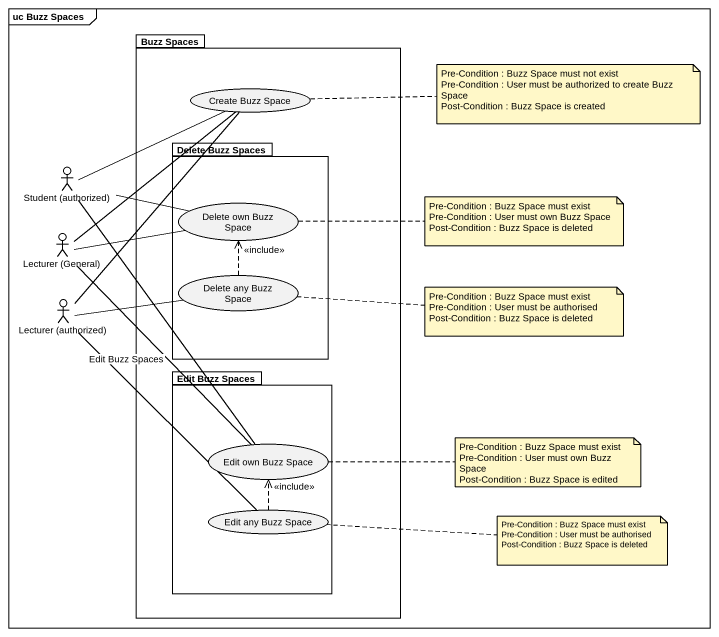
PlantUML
@startuml
mainframe uc Buzz Spaces
package "Buzz Spaces" as Buzz_Spaces {
  usecase "Create Buzz Space" as Create_Buzz_Space
  package "Delete Buzz Spaces" as Delete_Buzz_Spaces {
    usecase "Delete own Buzz Space" as Delete_own_Buzz_Space
    usecase "Delete any Buzz Space" as Delete_any_Buzz_Space
  }
  package "Edit Buzz Spaces" as Edit_Buzz_Spaces {
    usecase "Edit own Buzz Space" as Edit_own_Buzz_Space
    usecase "Edit any Buzz Space" as Edit_any_Buzz_Space
  }
}
actor "Student (authorized)" as Student_authorized
actor "Lecturer (General)" as Lecturer_General
actor "Lecturer (authorized)" as Lecturer_authorized
Student_authorized -right- Create_Buzz_Space
Student_authorized -right- Delete_own_Buzz_Space
Student_authorized -- Edit_own_Buzz_Space
Lecturer_General -up- Create_Buzz_Space
Lecturer_General -right- Delete_own_Buzz_Space
Lecturer_General -- Edit_own_Buzz_Space : Edit Buzz Spaces
Lecturer_authorized -up- Create_Buzz_Space
Lecturer_authorized -right- Delete_any_Buzz_Space
Lecturer_authorized -- Edit_any_Buzz_Space
Delete_any_Buzz_Space .up.> Delete_own_Buzz_Space : <<include>>
Edit_any_Buzz_Space .up.> Edit_own_Buzz_Space : <<include>>
note right of Create_Buzz_Space
  Pre-Condition : Buzz Space must not exist
  Pre-Condition : User must be authorized to create Buzz Space
  Post-Condition : Buzz Space is created
end note
note right of Delete_own_Buzz_Space
  Pre-Condition : Buzz Space must exist
  Pre-Condition : User must own Buzz Space
  Post-Condition : Buzz Space is deleted
end note
note right of Delete_any_Buzz_Space
  Pre-Condition : Buzz Space must exist
  Pre-Condition : User must be authorised
  Post-Condition : Buzz Space is deleted
end note
note right of Edit_own_Buzz_Space
  Pre-Condition : Buzz Space must exist
  Pre-Condition : User must own Buzz Space
  Post-Condition : Buzz Space is edited
end note
note right of Edit_any_Buzz_Space
  Pre-Condition : Buzz Space must exist
  Pre-Condition : User must be authorised
  Post-Condition : Buzz Space is deleted
end note
@enduml
